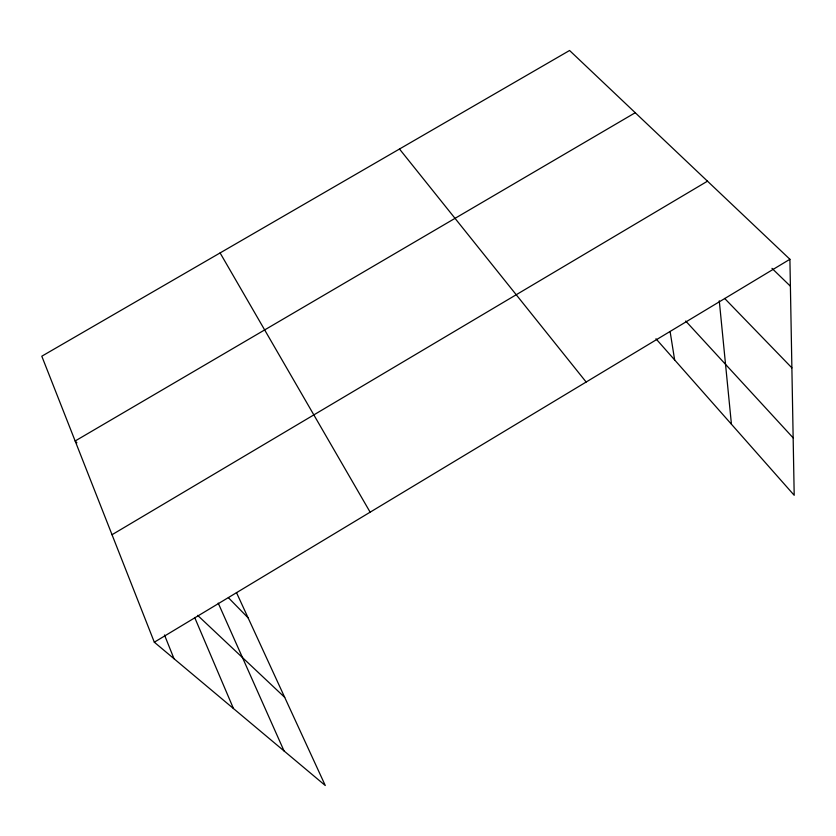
<?xml version="1.0" encoding="UTF-8"?>
<svg xmlns="http://www.w3.org/2000/svg" width="836" height="836" viewBox="0 0 836 836"><rect width="100%" height="100%" fill="white"/><g stroke="black" fill="none" stroke-linecap="round" stroke-linejoin="round"><path stroke-width="1.25" d="M154.315 642.205L789.905 259.275L569.567 50.494L41.8 356.209L154.315 642.205L325.277 785.506L236.442 592.505M112.024 534.716L707.486 181.182M635.245 112.724L75.156 440.99L76.912 442.787M197.641 615.348L284.71 697.36M771.983 268.356L790.396 286.194M228.385 597.677L248.104 617.846M724.645 298.431L791.88 367.861M685.698 321.034L793.155 437.865M655.947 338.779L794.2 495.278L789.905 259.275M399.493 149.017L586.151 382.031M220.098 252.932L370.139 512.175M218.217 603.09L284.041 750.937M194.673 617.48L233.453 708.531M164.473 634.973L174.013 658.716M670.106 331.495L674.642 359.95M719.273 300.793L731.437 424.239"/></g></svg>
